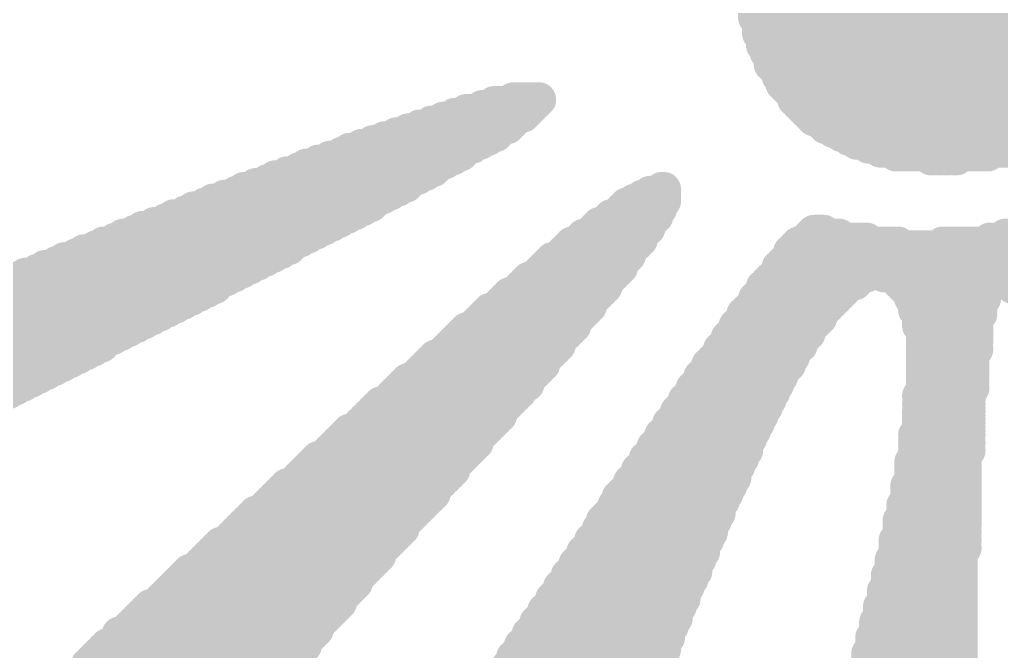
# Model space of a CAD drawing. Extents: x -305 to 3505, y -905 to 3905.
# Drawn here: x 2381.4 to 2438, y 2496.8 to 2533.3 of the extents above; entities that cross this region are included whole.
import ezdxf

# ---------------------------------------------------------------- set-up
doc = ezdxf.new("R2010")
doc.units = 0
doc.layers.add('2D_LINE_26', color=1, linetype='CONTINUOUS')

# ---------------------------------------------------------------- blocks, each defined once
blk = doc.blocks.new('SMOOTH_2')
at = {"const_width": 1}
blk.add_lwpolyline([(-0.5, 0, 1), (0.5, 0, 1)], format="xyb", close=True, dxfattribs=at)
blk = doc.blocks.new('DRAWING_23')
at = {"layer": '2D_LINE_26', "const_width": 2}
for points in [[(66.825, 202.05), (89.438, 202.05)], [(66.825, 201.825), (89.212, 201.825)], [(66.825, 201.6), (89.212, 201.6)], [(66.825, 201.375), (89.212, 201.375)], [(67.05, 201.15), (89.212, 201.15)], [(67.05, 200.925), (88.988, 200.925)], [(67.05, 200.7), (88.988, 200.7)], [(67.05, 200.475), (88.988, 200.475)], [(67.275, 200.25), (88.762, 200.25)], [(67.275, 200.025), (88.762, 200.025)], [(67.275, 199.8), (88.538, 199.8)], [(67.5, 199.575), (88.538, 199.575)], [(67.5, 199.35), (88.312, 199.35)], [(67.725, 199.125), (88.312, 199.125)], [(67.725, 198.9), (88.088, 198.9)], [(67.725, 198.675), (88.088, 198.675)], [(67.95, 198.45), (87.862, 198.45)], [(68.175, 198.225), (87.638, 198.225)], [(68.175, 198), (87.412, 198)], [(68.4, 197.775), (87.412, 197.775)], [(68.4, 197.55), (87.188, 197.55)], [(68.625, 197.325), (86.962, 197.325)], [(68.85, 197.1), (86.738, 197.1)], [(52.875, 196.65), (54.338, 196.65)], [(69.075, 196.875), (86.512, 196.875)], [(69.075, 196.65), (86.288, 196.65)], [(50.175, 195.975), (53.662, 195.975)], [(51.075, 196.2), (53.888, 196.2)], [(51.75, 196.425), (54.112, 196.425)], [(69.3, 196.425), (86.062, 196.425)], [(69.525, 196.2), (85.838, 196.2)], [(69.75, 195.975), (85.612, 195.975)], [(48.825, 195.525), (52.988, 195.525)], [(49.5, 195.75), (53.438, 195.75)], [(69.975, 195.75), (85.162, 195.75)], [(70.2, 195.525), (84.938, 195.525)], [(46.8, 194.85), (52.088, 194.85)], [(47.475, 195.075), (52.538, 195.075)], [(48.15, 195.3), (52.762, 195.3)], [(70.65, 195.3), (84.712, 195.3)], [(70.875, 195.075), (84.262, 195.075)], [(71.325, 194.85), (83.812, 194.85)], [(45.45, 194.4), (51.412, 194.4)], [(46.125, 194.625), (51.862, 194.625)], [(71.775, 194.625), (83.588, 194.625)], [(72.225, 194.4), (83.138, 194.4)], [(43.425, 193.725), (50.062, 193.725)], [(44.1, 193.95), (50.512, 193.95)], [(44.775, 194.175), (50.962, 194.175)], [(72.675, 194.175), (82.462, 194.175)], [(73.35, 193.95), (82.012, 193.95)], [(74.025, 193.725), (81.338, 193.725)], [(42.3, 193.275), (49.388, 193.275)], [(42.975, 193.5), (49.838, 193.5)], [(74.925, 193.5), (75.038, 193.5)], [(75.375, 193.5), (80.212, 193.5)], [(76.95, 193.275), (77.062, 193.275)], [(77.4, 193.275), (77.512, 193.275)], [(77.85, 193.275), (77.962, 193.275)], [(78.3, 193.275), (78.412, 193.275)], [(40.5, 192.6), (48.262, 192.6)], [(40.95, 192.825), (48.488, 192.825)], [(41.625, 193.05), (48.938, 193.05)], [(39.15, 192.15), (47.362, 192.15)], [(39.825, 192.375), (47.812, 192.375)], [(37.35, 191.475), (46.238, 191.475)], [(38.025, 191.7), (46.688, 191.7)], [(38.7, 191.925), (46.912, 191.925)], [(61.425, 191.475), (61.538, 191.475)], [(36.225, 191.025), (45.338, 191.025)], [(36.9, 191.25), (45.788, 191.25)], [(60.3, 191.025), (61.538, 191.025)], [(60.75, 191.25), (61.538, 191.25)], [(34.425, 190.35), (44.212, 190.35)], [(35.1, 190.575), (44.662, 190.575)], [(35.55, 190.8), (44.888, 190.8)], [(59.175, 190.35), (61.312, 190.35)], [(59.4, 190.575), (61.312, 190.575)], [(59.85, 190.8), (61.538, 190.8)], [(33.3, 189.9), (43.312, 189.9)], [(33.975, 190.125), (43.762, 190.125)], [(58.5, 189.9), (61.088, 189.9)], [(58.95, 190.125), (61.088, 190.125)], [(31.5, 189.225), (41.962, 189.225)], [(32.175, 189.45), (42.412, 189.45)], [(32.85, 189.675), (42.862, 189.675)], [(57.6, 189.225), (60.638, 189.225)], [(57.825, 189.45), (60.638, 189.45)], [(58.275, 189.675), (60.862, 189.675)], [(30.375, 188.775), (41.062, 188.775)], [(31.05, 189), (41.512, 189)], [(56.925, 188.775), (60.188, 188.775)], [(57.375, 189), (60.412, 189)], [(69.975, 188.775), (71.662, 188.775)], [(70.2, 189), (70.762, 189)], [(81.225, 188.775), (81.338, 188.775)], [(81.675, 188.775), (91.688, 188.775)], [(28.8, 188.1), (39.938, 188.1)], [(29.25, 188.325), (40.162, 188.325)], [(29.925, 188.55), (40.612, 188.55)], [(56.025, 188.1), (59.738, 188.1)], [(56.25, 188.325), (59.962, 188.325)], [(56.7, 188.55), (60.188, 188.55)], [(69.075, 188.1), (92.362, 188.1)], [(69.3, 188.325), (74.588, 188.325)], [(69.75, 188.55), (72.788, 188.55)], [(73.125, 188.55), (73.238, 188.55)], [(74.925, 188.325), (75.038, 188.325)], [(77.625, 188.325), (77.738, 188.325)], [(78.075, 188.325), (78.188, 188.325)], [(78.525, 188.325), (92.138, 188.325)], [(80.325, 188.55), (91.912, 188.55)], [(27.675, 187.65), (39.038, 187.65)], [(28.125, 187.875), (39.488, 187.875)], [(55.575, 187.65), (59.512, 187.65)], [(55.8, 187.875), (59.512, 187.875)], [(68.85, 187.875), (86.512, 187.875)], [(68.85, 187.65), (86.288, 187.65)], [(25.875, 186.975), (37.688, 186.975)], [(26.55, 187.2), (38.138, 187.2)], [(27, 187.425), (38.588, 187.425)], [(54.675, 186.975), (59.062, 186.975)], [(54.9, 187.2), (59.062, 187.2)], [(55.125, 187.425), (59.288, 187.425)], [(68.175, 186.975), (86.288, 186.975)], [(68.4, 187.2), (86.288, 187.2)], [(68.625, 187.425), (86.288, 187.425)], [(24.75, 186.525), (36.788, 186.525)], [(25.425, 186.75), (37.238, 186.75)], [(54.225, 186.525), (58.612, 186.525)], [(54.45, 186.75), (58.838, 186.75)], [(67.95, 186.525), (73.238, 186.525)], [(68.175, 186.75), (86.062, 186.75)], [(74.25, 186.525), (86.288, 186.525)], [(22.95, 185.85), (35.662, 185.85)], [(23.625, 186.075), (35.888, 186.075)], [(24.075, 186.3), (36.338, 186.3)], [(53.325, 185.85), (58.162, 185.85)], [(53.55, 186.075), (58.162, 186.075)], [(53.775, 186.3), (58.388, 186.3)], [(67.275, 185.85), (72.112, 185.85)], [(67.5, 186.075), (72.562, 186.075)], [(67.725, 186.3), (72.788, 186.3)], [(74.925, 186.3), (80.438, 186.3)], [(75.15, 186.075), (80.212, 186.075)], [(75.375, 185.85), (79.988, 185.85)], [(81, 186.3), (86.062, 186.3)], [(81.45, 186.075), (86.288, 186.075)], [(81.675, 185.85), (86.288, 185.85)], [(21.375, 185.175), (34.312, 185.175)], [(21.825, 185.4), (34.762, 185.4)], [(22.5, 185.625), (35.212, 185.625)], [(52.425, 185.175), (57.488, 185.175)], [(52.65, 185.4), (57.712, 185.4)], [(53.1, 185.625), (57.938, 185.625)], [(66.825, 185.175), (71.438, 185.175)], [(67.05, 185.4), (71.662, 185.4)], [(67.275, 185.625), (71.888, 185.625)], [(75.6, 185.625), (79.988, 185.625)], [(75.825, 185.4), (79.988, 185.4)], [(75.825, 185.175), (79.988, 185.175)], [(20.25, 184.725), (33.412, 184.725)], [(20.7, 184.95), (33.862, 184.95)], [(51.975, 184.725), (57.262, 184.725)], [(52.2, 184.95), (57.262, 184.95)], [(66.6, 184.725), (70.988, 184.725)], [(66.825, 184.95), (71.212, 184.95)], [(76.05, 184.95), (79.762, 184.95)], [(76.05, 184.725), (79.762, 184.725)], [(18.675, 184.05), (32.062, 184.05)], [(19.125, 184.275), (32.512, 184.275)], [(19.8, 184.5), (32.962, 184.5)], [(51.075, 184.05), (56.588, 184.05)], [(51.3, 184.275), (56.812, 184.275)], [(51.525, 184.5), (57.038, 184.5)], [(66.15, 184.275), (70.538, 184.275)], [(66.15, 184.05), (70.538, 184.05)], [(66.375, 184.5), (70.762, 184.5)], [(76.05, 184.5), (79.762, 184.5)], [(76.275, 184.275), (79.762, 184.275)], [(76.275, 184.05), (79.538, 184.05)], [(17.55, 183.6), (31.162, 183.6)], [(18, 183.825), (31.612, 183.825)], [(50.625, 183.6), (56.362, 183.6)], [(50.85, 183.825), (56.362, 183.825)], [(65.7, 183.6), (70.088, 183.6)], [(65.925, 183.825), (70.312, 183.825)], [(76.275, 183.825), (79.538, 183.825)], [(76.275, 183.6), (79.538, 183.6)], [(15.75, 182.925), (29.812, 182.925)], [(16.425, 183.15), (30.262, 183.15)], [(16.875, 183.375), (30.712, 183.375)], [(49.725, 182.925), (55.688, 182.925)], [(49.95, 183.15), (55.912, 183.15)], [(50.175, 183.375), (56.138, 183.375)], [(65.25, 182.925), (69.638, 182.925)], [(65.475, 183.15), (69.862, 183.15)], [(65.7, 183.375), (69.862, 183.375)], [(76.5, 183.375), (79.538, 183.375)], [(76.5, 183.15), (79.538, 183.15)], [(76.5, 182.925), (79.538, 182.925)], [(14.625, 182.475), (29.138, 182.475)], [(15.3, 182.7), (29.362, 182.7)], [(49.275, 182.475), (55.462, 182.475)], [(49.5, 182.7), (55.462, 182.7)], [(65.025, 182.475), (69.412, 182.475)], [(65.25, 182.7), (69.412, 182.7)], [(76.5, 182.7), (79.538, 182.7)], [(76.5, 182.475), (79.312, 182.475)], [(13.05, 181.8), (27.788, 181.8)], [(13.5, 182.025), (28.238, 182.025)], [(14.175, 182.25), (28.688, 182.25)], [(48.375, 181.8), (54.788, 181.8)], [(48.825, 182.025), (55.012, 182.025)], [(49.05, 182.25), (55.238, 182.25)], [(64.575, 181.8), (68.962, 181.8)], [(64.8, 182.25), (69.188, 182.25)], [(64.8, 182.025), (68.962, 182.025)], [(76.5, 182.25), (79.538, 182.25)], [(76.5, 182.025), (79.312, 182.025)], [(76.5, 181.8), (79.312, 181.8)], [(12.6, 181.575), (27.338, 181.575)], [(12.6, 181.35), (26.888, 181.35)], [(47.925, 181.35), (54.562, 181.35)], [(48.15, 181.575), (54.562, 181.575)], [(64.125, 181.35), (68.738, 181.35)], [(64.35, 181.575), (68.738, 181.575)], [(76.5, 181.575), (79.312, 181.575)], [(76.5, 181.35), (79.312, 181.35)], [(12.15, 180.9), (25.988, 180.9)], [(12.15, 180.675), (25.538, 180.675)], [(12.375, 181.125), (26.438, 181.125)], [(47.25, 180.675), (53.888, 180.675)], [(47.475, 180.9), (54.112, 180.9)], [(47.7, 181.125), (54.338, 181.125)], [(63.675, 180.675), (68.288, 180.675)], [(63.9, 180.9), (68.288, 180.9)], [(64.125, 181.125), (68.512, 181.125)], [(76.5, 181.125), (79.312, 181.125)], [(76.5, 180.9), (79.312, 180.9)], [(76.5, 180.675), (79.312, 180.675)], [(11.925, 180.225), (24.638, 180.225)], [(12.15, 180.45), (25.088, 180.45)], [(46.575, 180.225), (53.662, 180.225)], [(46.8, 180.45), (53.662, 180.45)], [(63.45, 180.225), (68.062, 180.225)], [(63.675, 180.45), (68.062, 180.45)], [(76.5, 180.45), (79.312, 180.45)], [(76.5, 180.225), (79.088, 180.225)], [(11.925, 180), (24.188, 180)], [(11.925, 179.775), (23.738, 179.775)], [(45.9, 179.55), (52.988, 179.55)], [(46.125, 179.775), (53.212, 179.775)], [(46.35, 180), (53.212, 180)], [(63, 179.55), (67.612, 179.55)], [(63.225, 180), (67.838, 180)], [(63.225, 179.775), (67.838, 179.775)], [(76.275, 179.55), (79.088, 179.55)], [(76.5, 180), (79.312, 180)], [(76.5, 179.775), (79.088, 179.775)], [(45.225, 179.1), (52.538, 179.1)], [(45.675, 179.325), (52.762, 179.325)], [(62.775, 179.325), (67.612, 179.325)], [(62.775, 179.1), (67.388, 179.1)], [(76.275, 179.1), (79.088, 179.1)], [(76.5, 179.325), (79.088, 179.325)], [(44.55, 178.425), (52.088, 178.425)], [(44.775, 178.65), (52.088, 178.65)], [(45, 178.875), (52.312, 178.875)], [(62.325, 178.65), (67.162, 178.65)], [(62.325, 178.425), (67.162, 178.425)], [(62.55, 178.875), (67.388, 178.875)], [(76.275, 178.65), (79.088, 178.65)], [(76.275, 178.425), (79.088, 178.425)], [(76.5, 178.875), (79.088, 178.875)], [(44.1, 177.975), (51.638, 177.975)], [(44.325, 178.2), (51.862, 178.2)], [(61.875, 177.975), (66.938, 177.975)], [(62.1, 178.2), (66.938, 178.2)], [(76.275, 178.2), (79.088, 178.2)], [(76.275, 177.975), (79.088, 177.975)], [(43.2, 177.3), (50.962, 177.3)], [(43.425, 177.525), (51.188, 177.525)], [(43.875, 177.75), (51.412, 177.75)], [(61.425, 177.3), (66.488, 177.3)], [(61.65, 177.525), (66.712, 177.525)], [(61.875, 177.75), (66.712, 177.75)], [(76.05, 177.3), (79.088, 177.3)], [(76.275, 177.75), (79.088, 177.75)], [(76.275, 177.525), (79.088, 177.525)], [(42.75, 176.85), (50.738, 176.85)], [(42.975, 177.075), (50.738, 177.075)], [(61.2, 176.85), (66.262, 176.85)], [(61.425, 177.075), (66.488, 177.075)], [(76.05, 177.075), (78.862, 177.075)], [(76.05, 176.85), (79.088, 176.85)], [(42.075, 176.175), (50.062, 176.175)], [(42.3, 176.4), (50.288, 176.4)], [(42.525, 176.625), (50.512, 176.625)], [(60.75, 176.175), (66.038, 176.175)], [(60.975, 176.625), (66.262, 176.625)], [(60.975, 176.4), (66.262, 176.4)], [(76.05, 176.625), (78.862, 176.625)], [(76.05, 176.4), (79.088, 176.4)], [(76.05, 176.175), (78.862, 176.175)], [(41.4, 175.725), (49.612, 175.725)], [(41.625, 175.95), (49.838, 175.95)], [(60.525, 175.95), (66.038, 175.95)], [(60.525, 175.725), (65.812, 175.725)], [(75.825, 175.725), (78.862, 175.725)], [(76.05, 175.95), (78.862, 175.95)], [(40.725, 175.05), (49.162, 175.05)], [(40.95, 175.275), (49.388, 175.275)], [(41.175, 175.5), (49.388, 175.5)], [(60.075, 175.275), (65.588, 175.275)], [(60.075, 175.05), (65.588, 175.05)], [(60.3, 175.5), (65.812, 175.5)], [(75.825, 175.5), (78.862, 175.5)], [(75.825, 175.275), (78.862, 175.275)], [(75.825, 175.05), (78.862, 175.05)], [(40.275, 174.6), (48.712, 174.6)], [(40.5, 174.825), (48.938, 174.825)], [(59.625, 174.6), (65.362, 174.6)], [(59.85, 174.825), (65.588, 174.825)], [(75.825, 174.825), (78.862, 174.825)], [(75.825, 174.6), (78.862, 174.6)], [(39.375, 173.925), (48.262, 173.925)], [(39.6, 174.15), (48.262, 174.15)], [(39.825, 174.375), (48.488, 174.375)], [(59.175, 173.925), (65.138, 173.925)], [(59.4, 174.15), (65.138, 174.15)], [(59.625, 174.375), (65.362, 174.375)], [(75.6, 174.375), (78.862, 174.375)], [(75.6, 174.15), (78.862, 174.15)], [(75.6, 173.925), (78.862, 173.925)], [(38.925, 173.475), (47.812, 173.475)], [(39.15, 173.7), (48.038, 173.7)], [(58.95, 173.7), (64.912, 173.7)], [(58.95, 173.475), (64.912, 173.475)], [(75.6, 173.7), (78.862, 173.7)], [(75.6, 173.475), (78.862, 173.475)], [(38.025, 172.8), (47.138, 172.8)], [(38.475, 173.025), (47.362, 173.025)], [(38.7, 173.25), (47.588, 173.25)], [(58.5, 172.8), (64.688, 172.8)], [(58.725, 173.25), (64.688, 173.25)], [(58.725, 173.025), (64.688, 173.025)], [(75.375, 173.25), (78.862, 173.25)], [(75.375, 173.025), (78.862, 173.025)], [(75.375, 172.8), (78.862, 172.8)], [(37.575, 172.35), (46.688, 172.35)], [(37.8, 172.575), (46.912, 172.575)], [(58.05, 172.35), (64.462, 172.35)], [(58.275, 172.575), (64.462, 172.575)], [(75.15, 172.35), (78.862, 172.35)], [(75.375, 172.575), (78.862, 172.575)], [(36.9, 171.675), (46.238, 171.675)], [(37.125, 171.9), (46.462, 171.9)], [(37.35, 172.125), (46.462, 172.125)], [(57.825, 171.9), (64.238, 171.9)], [(57.825, 171.675), (64.238, 171.675)], [(58.05, 172.125), (64.238, 172.125)], [(75.15, 172.125), (78.862, 172.125)], [(75.15, 171.9), (78.638, 171.9)], [(75.15, 171.675), (78.862, 171.675)], [(36.45, 171.225), (45.788, 171.225)], [(36.675, 171.45), (46.012, 171.45)], [(57.375, 171.225), (64.012, 171.225)], [(57.6, 171.45), (64.012, 171.45)], [(74.925, 171.225), (78.862, 171.225)], [(75.15, 171.45), (78.638, 171.45)], [(35.55, 170.55), (45.112, 170.55)], [(35.775, 170.775), (45.338, 170.775)], [(36, 171), (45.562, 171)], [(56.925, 170.55), (63.788, 170.55)], [(57.15, 170.775), (63.788, 170.775)], [(57.375, 171), (63.788, 171)], [(74.925, 171), (78.638, 171)], [(74.925, 170.775), (78.862, 170.775)], [(74.925, 170.55), (78.638, 170.55)], [(35.1, 170.1), (44.888, 170.1)], [(35.325, 170.325), (45.112, 170.325)], [(56.7, 170.1), (63.562, 170.1)], [(56.925, 170.325), (63.562, 170.325)], [(74.7, 170.1), (78.638, 170.1)], [(74.925, 170.325), (78.638, 170.325)], [(34.2, 169.425), (44.212, 169.425)], [(34.65, 169.65), (44.438, 169.65)], [(34.875, 169.875), (44.662, 169.875)], [(56.25, 169.425), (63.338, 169.425)], [(56.475, 169.875), (63.338, 169.875)], [(56.475, 169.65), (63.338, 169.65)], [(74.7, 169.875), (78.638, 169.875)], [(74.7, 169.65), (78.638, 169.65)], [(74.7, 169.425), (78.638, 169.425)], [(33.75, 168.975), (43.762, 168.975)], [(33.975, 169.2), (43.988, 169.2)], [(56.025, 169.2), (63.112, 169.2)], [(56.025, 168.975), (63.112, 168.975)], [(74.475, 169.2), (78.638, 169.2)], [(74.475, 168.975), (78.638, 168.975)], [(33.075, 168.3), (43.312, 168.3)], [(33.3, 168.525), (43.538, 168.525)], [(33.525, 168.75), (43.762, 168.75)], [(55.575, 168.525), (62.888, 168.525)], [(55.575, 168.3), (62.662, 168.3)], [(55.8, 168.75), (62.888, 168.75)], [(74.25, 168.3), (78.638, 168.3)], [(74.475, 168.75), (78.638, 168.75)], [(74.475, 168.525), (78.638, 168.525)], [(32.625, 167.85), (42.862, 167.85)], [(32.85, 168.075), (43.088, 168.075)], [(55.125, 167.85), (62.662, 167.85)], [(55.35, 168.075), (62.662, 168.075)], [(74.25, 168.075), (78.638, 168.075)], [(74.25, 167.85), (78.638, 167.85)], [(31.725, 167.175), (42.412, 167.175)], [(31.95, 167.4), (42.638, 167.4)], [(32.4, 167.625), (42.862, 167.625)], [(54.675, 167.175), (62.212, 167.175)], [(54.9, 167.4), (62.438, 167.4)], [(55.125, 167.625), (62.438, 167.625)], [(74.025, 167.4), (78.638, 167.4)], [(74.025, 167.175), (78.638, 167.175)], [(74.25, 167.625), (78.638, 167.625)], [(31.05, 166.5), (41.738, 166.5)], [(31.275, 166.725), (41.962, 166.725)], [(31.5, 166.95), (42.188, 166.95)], [(54.225, 166.5), (61.988, 166.5)], [(54.45, 166.725), (62.212, 166.725)], [(54.675, 166.95), (62.212, 166.95)], [(73.8, 166.5), (78.638, 166.5)], [(74.025, 166.95), (78.638, 166.95)], [(74.025, 166.725), (78.638, 166.725)], [(30.6, 166.05), (41.512, 166.05)], [(30.825, 166.275), (41.512, 166.275)], [(54, 166.05), (61.762, 166.05)], [(54.225, 166.275), (61.988, 166.275)], [(73.8, 166.275), (78.638, 166.275)], [(73.8, 166.05), (78.638, 166.05)], [(29.925, 165.375), (40.838, 165.375)], [(30.15, 165.825), (41.288, 165.825)], [(30.15, 165.6), (41.062, 165.6)], [(53.55, 165.375), (61.538, 165.375)], [(53.775, 165.825), (61.762, 165.825)], [(53.775, 165.6), (61.762, 165.6)], [(73.575, 165.6), (78.638, 165.6)], [(73.575, 165.375), (78.638, 165.375)], [(73.8, 165.825), (78.638, 165.825)], [(29.25, 164.925), (40.612, 164.925)], [(29.475, 165.15), (40.838, 165.15)], [(53.325, 165.15), (61.538, 165.15)], [(53.325, 164.925), (61.538, 164.925)], [(73.575, 165.15), (78.638, 165.15)], [(73.575, 164.925), (78.638, 164.925)], [(28.575, 164.25), (39.938, 164.25)], [(28.8, 164.475), (40.162, 164.475)], [(29.025, 164.7), (40.388, 164.7)], [(52.875, 164.475), (61.312, 164.475)], [(52.875, 164.25), (61.088, 164.25)], [(53.1, 164.7), (61.312, 164.7)], [(73.35, 164.7), (78.638, 164.7)], [(73.35, 164.475), (78.638, 164.475)], [(73.35, 164.25), (78.638, 164.25)], [(28.35, 164.025), (39.938, 164.025)], [(52.65, 164.025), (61.088, 164.025)], [(73.35, 164.025), (78.638, 164.025)]]:
    blk.add_lwpolyline(points, dxfattribs=at)
at = {"layer": '2D_LINE_26'}
for p in [(66.825, 202.05), (66.825, 201.825), (66.825, 201.6), (66.825, 201.375), (67.05, 201.15), (67.05, 200.925), (67.05, 200.7), (67.05, 200.475), (67.275, 200.25), (67.275, 200.025), (67.275, 199.8), (67.5, 199.575), (67.5, 199.35), (67.725, 199.125), (67.725, 198.9), (67.725, 198.675), (67.95, 198.45), (68.175, 198.225), (68.175, 198), (68.4, 197.775), (68.4, 197.55), (68.625, 197.325), (68.85, 197.1), (52.875, 196.65), (54.338, 196.65), (69.075, 196.875), (69.075, 196.65), (50.175, 195.975), (51.075, 196.2), (51.75, 196.425), (53.662, 195.975), (53.888, 196.2), (54.112, 196.425), (69.3, 196.425), (69.525, 196.2), (69.75, 195.975), (48.825, 195.525), (49.5, 195.75), (52.988, 195.525), (53.438, 195.75), (69.975, 195.75), (70.2, 195.525), (46.8, 194.85), (47.475, 195.075), (48.15, 195.3), (52.088, 194.85), (52.538, 195.075), (52.762, 195.3), (70.65, 195.3), (70.875, 195.075), (71.325, 194.85), (45.45, 194.4), (46.125, 194.625), (51.412, 194.4), (51.862, 194.625), (71.775, 194.625), (72.225, 194.4), (43.425, 193.725), (44.1, 193.95), (44.775, 194.175), (50.062, 193.725), (50.512, 193.95), (50.962, 194.175), (72.675, 194.175), (73.35, 193.95), (74.025, 193.725), (81.338, 193.725), (42.3, 193.275), (42.975, 193.5), (49.388, 193.275), (49.838, 193.5), (74.925, 193.5), (75.038, 193.5), (75.375, 193.5), (76.95, 193.275), (77.062, 193.275), (77.4, 193.275), (77.512, 193.275), (77.85, 193.275), (77.962, 193.275), (78.3, 193.275), (78.412, 193.275), (80.212, 193.5), (40.5, 192.6), (40.95, 192.825), (41.625, 193.05), (48.262, 192.6), (48.488, 192.825), (48.938, 193.05), (39.15, 192.15), (39.825, 192.375), (47.362, 192.15), (47.812, 192.375), (37.35, 191.475), (38.025, 191.7), (38.7, 191.925), (46.238, 191.475), (46.688, 191.7), (46.912, 191.925), (61.425, 191.475), (61.538, 191.475), (36.225, 191.025), (36.9, 191.25), (45.338, 191.025), (45.788, 191.25), (60.3, 191.025), (60.75, 191.25), (61.538, 191.25), (61.538, 191.025), (34.425, 190.35), (35.1, 190.575), (35.55, 190.8), (44.212, 190.35), (44.662, 190.575), (44.888, 190.8), (59.175, 190.35), (59.4, 190.575), (59.85, 190.8), (61.312, 190.575), (61.312, 190.35), (61.538, 190.8), (33.3, 189.9), (33.975, 190.125), (43.312, 189.9), (43.762, 190.125), (58.5, 189.9), (58.95, 190.125), (61.088, 190.125), (61.088, 189.9), (31.5, 189.225), (32.175, 189.45), (32.85, 189.675), (41.962, 189.225), (42.412, 189.45), (42.862, 189.675), (57.6, 189.225), (57.825, 189.45), (58.275, 189.675), (60.638, 189.45), (60.638, 189.225), (60.862, 189.675), (30.375, 188.775), (31.05, 189), (41.062, 188.775), (41.512, 189), (56.925, 188.775), (57.375, 189), (60.188, 188.775), (60.412, 189), (69.975, 188.775), (70.2, 189), (70.762, 189), (71.662, 188.775), (81.225, 188.775), (81.338, 188.775), (81.675, 188.775), (28.8, 188.1), (29.25, 188.325), (29.925, 188.55), (39.938, 188.1), (40.162, 188.325), (40.612, 188.55), (56.025, 188.1), (56.25, 188.325), (56.7, 188.55), (59.738, 188.1), (59.962, 188.325), (60.188, 188.55), (69.075, 188.1), (69.3, 188.325), (69.75, 188.55), (72.788, 188.55), (73.125, 188.55), (73.238, 188.55), (74.588, 188.325), (74.925, 188.325), (75.038, 188.325), (77.625, 188.325), (77.738, 188.325), (78.075, 188.325), (78.188, 188.325), (78.525, 188.325), (80.325, 188.55), (27.675, 187.65), (28.125, 187.875), (39.038, 187.65), (39.488, 187.875), (55.575, 187.65), (55.8, 187.875), (59.512, 187.875), (59.512, 187.65), (68.85, 187.875), (68.85, 187.65), (25.875, 186.975), (26.55, 187.2), (27, 187.425), (37.688, 186.975), (38.138, 187.2), (38.588, 187.425), (54.675, 186.975), (54.9, 187.2), (55.125, 187.425), (59.062, 187.2), (59.062, 186.975), (59.288, 187.425), (68.175, 186.975), (68.4, 187.2), (68.625, 187.425), (24.75, 186.525), (25.425, 186.75), (36.788, 186.525), (37.238, 186.75), (54.225, 186.525), (54.45, 186.75), (58.612, 186.525), (58.838, 186.75), (67.95, 186.525), (68.175, 186.75), (73.238, 186.525), (74.25, 186.525), (23.625, 186.075), (24.075, 186.3), (35.662, 185.85), (35.888, 186.075), (36.338, 186.3), (53.325, 185.85), (53.55, 186.075), (53.775, 186.3), (58.162, 186.075), (58.162, 185.85), (58.388, 186.3), (67.275, 185.85), (67.5, 186.075), (67.725, 186.3), (72.112, 185.85), (72.562, 186.075), (72.788, 186.3), (74.925, 186.3), (75.15, 186.075), (75.375, 185.85), (79.988, 185.85), (80.212, 186.075), (80.438, 186.3), (81, 186.3), (81.45, 186.075), (81.675, 185.85), (34.312, 185.175), (34.762, 185.4), (35.212, 185.625), (52.425, 185.175), (52.65, 185.4), (53.1, 185.625), (57.488, 185.175), (57.712, 185.4), (57.938, 185.625), (66.825, 185.175), (67.05, 185.4), (67.275, 185.625), (71.438, 185.175), (71.662, 185.4), (71.888, 185.625), (75.6, 185.625), (75.825, 185.4), (75.825, 185.175), (79.988, 185.625), (79.988, 185.4), (79.988, 185.175), (33.412, 184.725), (33.862, 184.95), (51.975, 184.725), (52.2, 184.95), (57.262, 184.95), (57.262, 184.725), (66.6, 184.725), (66.825, 184.95), (70.988, 184.725), (71.212, 184.95), (76.05, 184.95), (76.05, 184.725), (79.762, 184.95), (79.762, 184.725), (32.062, 184.05), (32.512, 184.275), (32.962, 184.5), (51.075, 184.05), (51.3, 184.275), (51.525, 184.5), (56.588, 184.05), (56.812, 184.275), (57.038, 184.5), (66.15, 184.275), (66.15, 184.05), (66.375, 184.5), (70.538, 184.275), (70.538, 184.05), (70.762, 184.5), (76.05, 184.5), (76.275, 184.275), (76.275, 184.05), (79.538, 184.05), (79.762, 184.5), (79.762, 184.275), (31.162, 183.6), (31.612, 183.825), (50.625, 183.6), (50.85, 183.825), (56.362, 183.825), (56.362, 183.6), (65.7, 183.6), (65.925, 183.825), (70.088, 183.6), (70.312, 183.825), (76.275, 183.825), (76.275, 183.6), (79.538, 183.825), (79.538, 183.6), (29.812, 182.925), (30.262, 183.15), (30.712, 183.375), (49.725, 182.925), (49.95, 183.15), (50.175, 183.375), (55.688, 182.925), (55.912, 183.15), (56.138, 183.375), (65.25, 182.925), (65.475, 183.15), (65.7, 183.375), (69.638, 182.925), (69.862, 183.375), (69.862, 183.15), (76.5, 183.375), (76.5, 183.15), (76.5, 182.925), (79.538, 183.375), (79.538, 183.15), (79.538, 182.925), (29.138, 182.475), (29.362, 182.7), (49.275, 182.475), (49.5, 182.7), (55.462, 182.7), (55.462, 182.475), (65.025, 182.475), (65.25, 182.7), (69.412, 182.7), (69.412, 182.475), (76.5, 182.7), (76.5, 182.475), (79.312, 182.475), (79.538, 182.7), (27.788, 181.8), (28.238, 182.025), (28.688, 182.25), (48.375, 181.8), (48.825, 182.025), (49.05, 182.25), (54.788, 181.8), (55.012, 182.025), (55.238, 182.25), (64.575, 181.8), (64.8, 182.25), (64.8, 182.025), (68.962, 182.025), (68.962, 181.8), (69.188, 182.25), (76.5, 182.25), (76.5, 182.025), (76.5, 181.8), (79.312, 182.025), (79.312, 181.8), (79.538, 182.25), (26.888, 181.35), (27.338, 181.575), (47.925, 181.35), (48.15, 181.575), (54.562, 181.575), (54.562, 181.35), (64.125, 181.35), (64.35, 181.575), (68.738, 181.575), (68.738, 181.35), (76.5, 181.575), (76.5, 181.35), (79.312, 181.575), (79.312, 181.35), (25.538, 180.675), (25.988, 180.9), (26.438, 181.125), (47.25, 180.675), (47.475, 180.9), (47.7, 181.125), (53.888, 180.675), (54.112, 180.9), (54.338, 181.125), (63.675, 180.675), (63.9, 180.9), (64.125, 181.125), (68.288, 180.9), (68.288, 180.675), (68.512, 181.125), (76.5, 181.125), (76.5, 180.9), (76.5, 180.675), (79.312, 181.125), (79.312, 180.9), (79.312, 180.675), (24.638, 180.225), (25.088, 180.45), (46.575, 180.225), (46.8, 180.45), (53.662, 180.45), (53.662, 180.225), (63.45, 180.225), (63.675, 180.45), (68.062, 180.45), (68.062, 180.225), (76.5, 180.45), (76.5, 180.225), (79.088, 180.225), (79.312, 180.45), (23.738, 179.775), (24.188, 180), (45.9, 179.55), (46.125, 179.775), (46.35, 180), (52.988, 179.55), (53.212, 180), (53.212, 179.775), (63, 179.55), (63.225, 180), (63.225, 179.775), (67.612, 179.55), (67.838, 180), (67.838, 179.775), (76.275, 179.55), (76.5, 180), (76.5, 179.775), (79.088, 179.775), (79.088, 179.55), (79.312, 180), (45.225, 179.1), (45.675, 179.325), (52.538, 179.1), (52.762, 179.325), (62.775, 179.325), (62.775, 179.1), (67.388, 179.1), (67.612, 179.325), (76.275, 179.1), (76.5, 179.325), (79.088, 179.325), (79.088, 179.1), (44.55, 178.425), (44.775, 178.65), (45, 178.875), (52.088, 178.65), (52.088, 178.425), (52.312, 178.875), (62.325, 178.65), (62.325, 178.425), (62.55, 178.875), (67.162, 178.65), (67.162, 178.425), (67.388, 178.875), (76.275, 178.65), (76.275, 178.425), (76.5, 178.875), (79.088, 178.875), (79.088, 178.65), (79.088, 178.425), (44.1, 177.975), (44.325, 178.2), (51.638, 177.975), (51.862, 178.2), (61.875, 177.975), (62.1, 178.2), (66.938, 178.2), (66.938, 177.975), (76.275, 178.2), (76.275, 177.975), (79.088, 178.2), (79.088, 177.975), (43.2, 177.3), (43.425, 177.525), (43.875, 177.75), (50.962, 177.3), (51.188, 177.525), (51.412, 177.75), (61.425, 177.3), (61.65, 177.525), (61.875, 177.75), (66.488, 177.3), (66.712, 177.75), (66.712, 177.525), (76.05, 177.3), (76.275, 177.75), (76.275, 177.525), (79.088, 177.75), (79.088, 177.525), (79.088, 177.3), (42.75, 176.85), (42.975, 177.075), (50.738, 177.075), (50.738, 176.85), (61.2, 176.85), (61.425, 177.075), (66.262, 176.85), (66.488, 177.075), (76.05, 177.075), (76.05, 176.85), (78.862, 177.075), (79.088, 176.85), (42.075, 176.175), (42.3, 176.4), (42.525, 176.625), (50.062, 176.175), (50.288, 176.4), (50.512, 176.625), (60.75, 176.175), (60.975, 176.625), (60.975, 176.4), (66.038, 176.175), (66.262, 176.625), (66.262, 176.4), (76.05, 176.625), (76.05, 176.4), (76.05, 176.175), (78.862, 176.625), (78.862, 176.175), (79.088, 176.4), (41.4, 175.725), (41.625, 175.95), (49.612, 175.725), (49.838, 175.95), (60.525, 175.95), (60.525, 175.725), (65.812, 175.725), (66.038, 175.95), (75.825, 175.725), (76.05, 175.95), (78.862, 175.95), (78.862, 175.725), (40.725, 175.05), (40.95, 175.275), (41.175, 175.5), (49.162, 175.05), (49.388, 175.5), (49.388, 175.275), (60.075, 175.275), (60.075, 175.05), (60.3, 175.5), (65.588, 175.275), (65.588, 175.05), (65.812, 175.5), (75.825, 175.5), (75.825, 175.275), (75.825, 175.05), (78.862, 175.5), (78.862, 175.275), (78.862, 175.05), (40.275, 174.6), (40.5, 174.825), (48.712, 174.6), (48.938, 174.825), (59.625, 174.6), (59.85, 174.825), (65.362, 174.6), (65.588, 174.825), (75.825, 174.825), (75.825, 174.6), (78.862, 174.825), (78.862, 174.6), (39.375, 173.925), (39.6, 174.15), (39.825, 174.375), (48.262, 174.15), (48.262, 173.925), (48.488, 174.375), (59.175, 173.925), (59.4, 174.15), (59.625, 174.375), (65.138, 174.15), (65.138, 173.925), (65.362, 174.375), (75.6, 174.375), (75.6, 174.15), (75.6, 173.925), (78.862, 174.375), (78.862, 174.15), (78.862, 173.925), (38.925, 173.475), (39.15, 173.7), (47.812, 173.475), (48.038, 173.7), (58.95, 173.7), (58.95, 173.475), (64.912, 173.7), (64.912, 173.475), (75.6, 173.7), (75.6, 173.475), (78.862, 173.7), (78.862, 173.475), (38.025, 172.8), (38.475, 173.025), (38.7, 173.25), (47.138, 172.8), (47.362, 173.025), (47.588, 173.25), (58.5, 172.8), (58.725, 173.25), (58.725, 173.025), (64.688, 173.25), (64.688, 173.025), (64.688, 172.8), (75.375, 173.25), (75.375, 173.025), (75.375, 172.8), (78.862, 173.25), (78.862, 173.025), (78.862, 172.8), (37.575, 172.35), (37.8, 172.575), (46.688, 172.35), (46.912, 172.575), (58.05, 172.35), (58.275, 172.575), (64.462, 172.575), (64.462, 172.35), (75.15, 172.35), (75.375, 172.575), (78.862, 172.575), (78.862, 172.35), (36.9, 171.675), (37.125, 171.9), (37.35, 172.125), (46.238, 171.675), (46.462, 172.125), (46.462, 171.9), (57.825, 171.9), (57.825, 171.675), (58.05, 172.125), (64.238, 172.125), (64.238, 171.9), (64.238, 171.675), (75.15, 172.125), (75.15, 171.9), (75.15, 171.675), (78.638, 171.9), (78.862, 172.125), (78.862, 171.675), (36.45, 171.225), (36.675, 171.45), (45.788, 171.225), (46.012, 171.45), (57.375, 171.225), (57.6, 171.45), (64.012, 171.45), (64.012, 171.225), (74.925, 171.225), (75.15, 171.45), (78.638, 171.45), (78.862, 171.225), (35.55, 170.55), (35.775, 170.775), (36, 171), (45.112, 170.55), (45.338, 170.775), (45.562, 171), (56.925, 170.55), (57.15, 170.775), (57.375, 171), (63.788, 171), (63.788, 170.775), (63.788, 170.55), (74.925, 171), (74.925, 170.775), (74.925, 170.55), (78.638, 171), (78.638, 170.55), (78.862, 170.775), (35.1, 170.1), (35.325, 170.325), (44.888, 170.1), (45.112, 170.325), (56.7, 170.1), (56.925, 170.325), (63.562, 170.325), (63.562, 170.1), (74.7, 170.1), (74.925, 170.325), (78.638, 170.325), (78.638, 170.1), (34.2, 169.425), (34.65, 169.65), (34.875, 169.875), (44.212, 169.425), (44.438, 169.65), (44.662, 169.875), (56.25, 169.425), (56.475, 169.875), (56.475, 169.65), (63.338, 169.875), (63.338, 169.65), (63.338, 169.425), (74.7, 169.875), (74.7, 169.65), (74.7, 169.425), (78.638, 169.875), (78.638, 169.65), (78.638, 169.425), (33.75, 168.975), (33.975, 169.2), (43.762, 168.975), (43.988, 169.2), (56.025, 169.2), (56.025, 168.975), (63.112, 169.2), (63.112, 168.975), (74.475, 169.2), (74.475, 168.975), (78.638, 169.2), (78.638, 168.975), (33.075, 168.3), (33.3, 168.525), (33.525, 168.75), (43.312, 168.3), (43.538, 168.525), (43.762, 168.75), (55.575, 168.525), (55.575, 168.3), (55.8, 168.75), (62.662, 168.3), (62.888, 168.75), (62.888, 168.525), (74.25, 168.3), (74.475, 168.75), (74.475, 168.525), (78.638, 168.75), (78.638, 168.525), (78.638, 168.3), (32.625, 167.85), (32.85, 168.075), (42.862, 167.85), (43.088, 168.075), (55.125, 167.85), (55.35, 168.075), (62.662, 168.075), (62.662, 167.85), (74.25, 168.075), (74.25, 167.85), (78.638, 168.075), (78.638, 167.85), (31.725, 167.175), (31.95, 167.4), (32.4, 167.625), (42.412, 167.175), (42.638, 167.4), (42.862, 167.625), (54.675, 167.175), (54.9, 167.4), (55.125, 167.625), (62.212, 167.175), (62.438, 167.625), (62.438, 167.4), (74.025, 167.4), (74.025, 167.175), (74.25, 167.625), (78.638, 167.625), (78.638, 167.4), (78.638, 167.175), (31.05, 166.5), (31.275, 166.725), (31.5, 166.95), (41.738, 166.5), (41.962, 166.725), (42.188, 166.95), (54.225, 166.5), (54.45, 166.725), (54.675, 166.95), (61.988, 166.5), (62.212, 166.95), (62.212, 166.725), (73.8, 166.5), (74.025, 166.95), (74.025, 166.725), (78.638, 166.95), (78.638, 166.725), (78.638, 166.5), (30.6, 166.05), (30.825, 166.275), (41.512, 166.275), (41.512, 166.05), (54, 166.05), (54.225, 166.275), (61.762, 166.05), (61.988, 166.275), (73.8, 166.275), (73.8, 166.05), (78.638, 166.275), (78.638, 166.05), (29.925, 165.375), (30.15, 165.825), (30.15, 165.6), (40.838, 165.375), (41.062, 165.6), (41.288, 165.825), (53.55, 165.375), (53.775, 165.825), (53.775, 165.6), (61.538, 165.375), (61.762, 165.825), (61.762, 165.6), (73.575, 165.6), (73.575, 165.375), (73.8, 165.825), (78.638, 165.825), (78.638, 165.6), (78.638, 165.375), (29.25, 164.925), (29.475, 165.15), (40.612, 164.925), (40.838, 165.15), (53.325, 165.15), (53.325, 164.925), (61.538, 165.15), (61.538, 164.925), (73.575, 165.15), (73.575, 164.925), (78.638, 165.15), (78.638, 164.925), (28.575, 164.25), (28.8, 164.475), (29.025, 164.7), (39.938, 164.25), (40.162, 164.475), (40.388, 164.7), (52.875, 164.475), (52.875, 164.25), (53.1, 164.7), (61.088, 164.25), (61.312, 164.7), (61.312, 164.475), (73.35, 164.7), (73.35, 164.475), (73.35, 164.25), (78.638, 164.7), (78.638, 164.475), (78.638, 164.25), (28.35, 164.025), (39.938, 164.025), (52.65, 164.025), (61.088, 164.025), (73.35, 164.025), (78.638, 164.025)]:
    blk.add_blockref('SMOOTH_2', p, dxfattribs=at)

msp = doc.modelspace()

# ---------------------------------------------------------------- block references
msp.add_blockref('DRAWING_23', (2357, 2332))

doc.saveas('drawing.dxf')
